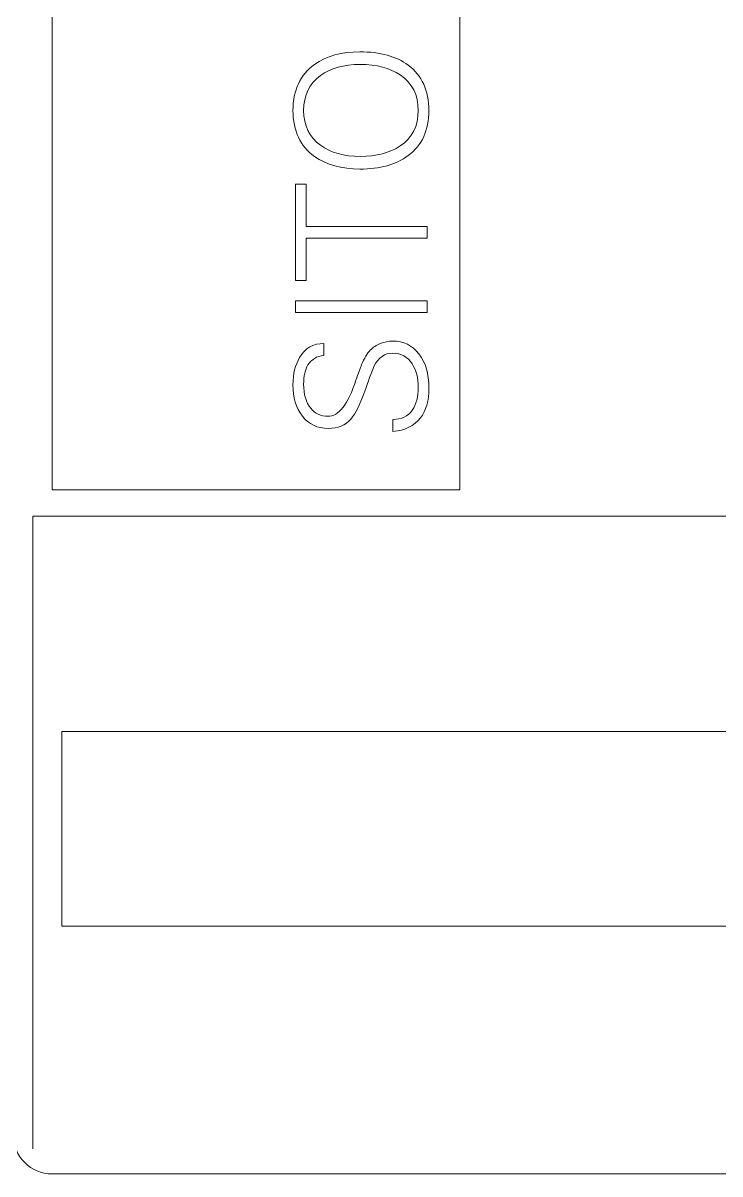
# Model space of a CAD drawing. Header units: millimetres. Extents: x 0 to 14510, y -7775 to 297.
# Drawn here: x 1398.5 to 1434.4, y -1924.5 to -1865.2 of the extents above; entities that cross this region are included whole.
import ezdxf

# ---------------------------------------------------------------- set-up
doc = ezdxf.new("R2010")
doc.units = ezdxf.units.MM
doc.layers.add('eProC - L2', color=41, linetype='Continuous', lineweight=20)

msp = doc.modelspace()

# ---------------------------------------------------------------- linework, layer by layer
at = {"layer": 'eProC - L2', "linetype": 'Continuous'}
for p, q in [((1400.017, -1805.237), (1400.017, -1889.237)), ((1421.017, -1889.237), (1421.017, -1805.237)), ((1413.097, -1873.515), (1412.547, -1873.515)), ((1412.547, -1873.515), (1412.547, -1878.473)), ((1413.097, -1875.688), (1413.097, -1873.515)), ((1419.328, -1875.688), (1413.097, -1875.688)), ((1419.328, -1876.296), (1419.328, -1875.688)), ((1413.097, -1878.473), (1413.097, -1876.296)), ((1413.097, -1876.296), (1419.328, -1876.296)), ((1412.547, -1878.473), (1413.097, -1878.473)), ((1419.328, -1879.514), (1412.547, -1879.514)), ((1412.547, -1879.514), (1412.547, -1880.122)), ((1419.328, -1880.122), (1419.328, -1879.514)), ((1412.547, -1880.122), (1419.328, -1880.122)), ((1414.013, -1882.326), (1414.013, -1881.709)), ((1417.567, -1885.62), (1417.567, -1886.242)), ((1400.017, -1889.237), (1421.017, -1889.237)), ((1467.019, -1890.599), (1399.019, -1890.599)), ((1399.019, -1890.599), (1399.019, -1923.164)), ((1449.474, -1901.68), (1400.511, -1901.68)), ((1400.511, -1901.68), (1400.515, -1911.699)), ((1400.515, -1911.699), (1465.219, -1911.699)), ((1436.619, -1924.457), (1400.019, -1924.457))]:
    msp.add_line(p, q, dxfattribs=at)
msp.add_arc((1400.019, -1922.457), 2, 180, 270, dxfattribs=at)
for points, knots in [([(1419.422, -1869.716), (1419.422, -1868.688), (1419.061, -1867.915), (1418.354, -1867.387), (1417.737, -1866.927), (1416.91, -1866.699), (1414.93, -1866.699), (1414.143, -1866.912), (1413.526, -1867.356), (1412.793, -1867.883), (1412.422, -1868.67), (1412.422, -1870.771), (1412.794, -1871.556), (1413.535, -1872.085), (1414.143, -1872.519), (1414.921, -1872.733), (1416.901, -1872.733), (1417.73, -1872.503), (1418.354, -1872.04), (1419.065, -1871.513), (1419.422, -1870.74), (1419.422, -1869.716)], [0, 0, 0, 0, 0.12719, 0.12719, 0.12719, 0.25514, 0.25514, 0.37046, 0.37046, 0.37046, 0.499789, 0.499789, 0.630224, 0.630224, 0.630224, 0.746395, 0.746395, 0.872978, 0.872978, 0.872978, 1, 1, 1, 1]), ([(1418.872, -1869.716), (1418.872, -1870.516), (1418.562, -1871.128), (1417.938, -1871.544), (1417.402, -1871.902), (1416.718, -1872.081), (1415.046, -1872.081), (1414.364, -1871.891), (1413.839, -1871.508), (1413.262, -1871.088), (1412.972, -1870.489), (1412.972, -1868.938), (1413.264, -1868.341), (1413.839, -1867.919), (1414.358, -1867.539), (1415.042, -1867.351), (1416.727, -1867.351), (1417.407, -1867.529), (1417.938, -1867.888), (1418.559, -1868.308), (1418.872, -1868.92), (1418.872, -1869.716)], [0, 0, 0, 0, 0.125767, 0.125767, 0.125767, 0.250767, 0.250767, 0.378469, 0.378469, 0.378469, 0.499706, 0.499706, 0.621643, 0.621643, 0.621643, 0.748989, 0.748989, 0.874324, 0.874324, 0.874324, 1, 1, 1, 1]), ([(1414.013, -1881.709), (1413.464, -1881.709), (1413.046, -1881.949), (1412.762, -1882.433), (1412.538, -1882.813), (1412.422, -1883.278), (1412.422, -1884.489), (1412.583, -1885.03), (1413.227, -1885.871), (1413.674, -1886.081), (1414.733, -1886.081), (1415.123, -1885.925), (1415.399, -1885.602), (1415.636, -1885.325), (1415.906, -1884.807), (1416.168, -1884.029), (1416.365, -1883.443), (1416.514, -1883.055), (1416.606, -1882.867), (1416.821, -1882.429), (1417.142, -1882.21), (1417.996, -1882.21), (1418.325, -1882.394), (1418.564, -1882.764), (1418.769, -1883.081), (1418.872, -1883.484), (1418.872, -1884.454), (1418.772, -1884.841), (1418.573, -1885.133), (1418.349, -1885.459), (1418.014, -1885.62), (1417.567, -1885.62)], [0, 0, 0, 0, 0.091595, 0.091595, 0.091595, 0.174158, 0.174158, 0.272035, 0.272035, 0.369912, 0.369912, 0.453261, 0.453261, 0.453261, 0.559237, 0.559237, 0.559237, 0.63405, 0.63405, 0.63405, 0.707575, 0.707575, 0.780334, 0.780334, 0.780334, 0.854691, 0.854691, 0.929736, 0.929736, 0.929736, 1, 1, 1, 1]), ([(1417.567, -1886.242), (1418.197, -1886.183), (1418.664, -1885.946), (1418.98, -1885.544), (1419.275, -1885.169), (1419.422, -1884.655), (1419.422, -1883.269), (1419.251, -1882.681), (1418.908, -1882.245), (1418.564, -1881.807), (1418.112, -1881.588), (1417.339, -1881.588), (1417.13, -1881.632), (1416.919, -1881.713), (1416.709, -1881.794), (1416.54, -1881.906), (1416.405, -1882.049), (1416.239, -1882.223), (1416.09, -1882.474), (1415.958, -1882.8), (1415.882, -1882.987), (1415.782, -1883.254), (1415.667, -1883.6), (1415.256, -1884.838), (1414.778, -1885.459), (1413.857, -1885.459), (1413.56, -1885.322), (1413.338, -1885.048), (1413.093, -1884.744), (1412.972, -1884.328), (1412.972, -1883.385), (1413.045, -1883.062), (1413.195, -1882.818), (1413.374, -1882.527), (1413.647, -1882.366), (1414.013, -1882.326)], [0, 0, 0, 0, 0.098154, 0.098154, 0.098154, 0.197902, 0.197902, 0.309947, 0.309947, 0.309947, 0.407496, 0.407496, 0.443883, 0.443883, 0.443883, 0.481339, 0.481339, 0.481339, 0.534524, 0.534524, 0.534524, 0.586046, 0.586046, 0.586046, 0.713625, 0.713625, 0.797992, 0.797992, 0.797992, 0.87809, 0.87809, 0.940014, 0.940014, 0.940014, 1, 1, 1, 1])]:
    msp.add_open_spline(points, degree=3, knots=knots, dxfattribs=at)

doc.saveas('drawing.dxf')
